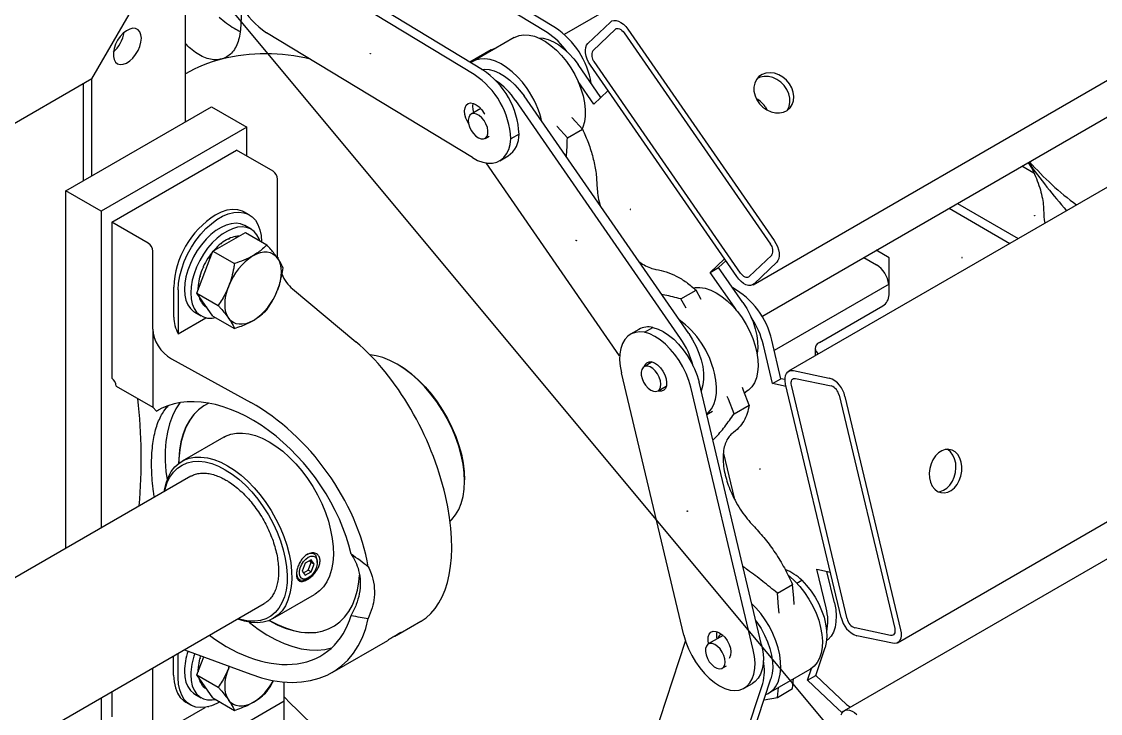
# Model space of a CAD drawing. Header units: millimetres. Extents: x 0 to 11880, y 0 to 8400.
# Drawn here: x 5998.7 to 6365.5, y 1139.2 to 1374.4 of the extents above; entities that cross this region are included whole.
import ezdxf

# ---------------------------------------------------------------- set-up
doc = ezdxf.new("R2010")
doc.units = ezdxf.units.MM
doc.header["$LTSCALE"] = 20
doc.layers.add('ANNOTAZIONI', color=7, linetype='Continuous')
doc.styles.get("Standard").update_dxf_attribs({"font": 'arial.ttf'})
doc.dimstyles.new('SLDDIMSTYLE2', dxfattribs={"dimtxt": 0.18, "dimasz": 66.04, "dimexe": 0, "dimexo": 0.0625, "dimgap": 0, "dimtad": 0, "dimtih": 1, "dimtoh": 1, "dimdec": 0, "dimrnd": 1e-09, "dimzin": 0, "dimdsep": 46, "dimtxsty": 'Standard', "dimsah": 1, "dimcen": 0.09, "dimadec": 0, "dimazin": 0, "dimtfac": 66.04, "dimtdec": 0, "dimtofl": 0, "dimtmove": 0, "dimatfit": 3, "dimfxl": 1, "dimfrac": 2, "dimtolj": 1, "dimtzin": 0, "dimarcsym": 0})

msp = doc.modelspace()

# ---------------------------------------------------------------- linework, layer by layer
at = {"color": 7, "linetype": 'Continuous', "lineweight": 25}
for p, q in [((6247.39, 1284.92), (6516.09, 1440.04)), ((6275.05, 1423.04), (6183.18, 1370.01)), ((6022.61, 1354.9), (6054.43, 1410.02)), ((6054.43, 1340.28), (6054.43, 1410.02)), ((6528.18, 1410.62), (6259.48, 1255.5)), ((6152.6, 1356.33), (6082.63, 1398.8)), ((6155.43, 1357.96), (6085.45, 1400.43)), ((6073.52, 1378.16), (6073.23, 1373.73)), ((6177.35, 1370.62), (6167.1, 1376.84)), ((6180.18, 1372.25), (6169.93, 1378.47)), ((6191.23, 1366.88), (6198.87, 1374.22)), ((6151.96, 1328.13), (6081.99, 1370.6)), ((6166.2, 1368.94), (6152.06, 1360.77)), ((6192.93, 1364.43), (6200.57, 1371.77)), ((6203.53, 1370.55), (6253.31, 1298.69)), ((6204.81, 1371.77), (6254.58, 1299.91)), ((6158.32, 1364.75), (6151.11, 1360.59)), ((6155.06, 1362.61), (6160.22, 1365.59)), ((6158.33, 1364.73), (6160.22, 1365.59)), ((6155.06, 1362.61), (6151.04, 1360.53)), ((6195.65, 1348.55), (6187.9, 1359.74)), ((6241.85, 1287.67), (6192.08, 1359.53)), ((6243.12, 1288.89), (6193.35, 1360.75)), ((6022.61, 1354.9), (5292.17, 933.23)), ((6022.61, 1321.91), (6022.61, 1354.9)), ((6193.27, 1346.27), (6187.92, 1353.99)), ((6019.67, 1353.2), (6019.67, 1320.21)), ((6198.07, 1350.88), (6193.27, 1346.27)), ((6152.14, 1345.66), (6152.26, 1346.57)), ((6222.68, 1266.66), (6166.69, 1347.49)), ((6225.5, 1268.29), (6169.52, 1349.12)), ((6250.4, 1274.15), (6376.79, 1347.11)), ((6013.77, 1316.81), (6063.27, 1345.39)), ((6063.27, 1345.39), (6075.29, 1338.45)), ((6154.86, 1344.78), (6151.55, 1342.87)), ((6154.76, 1344.73), (6154.8, 1344.85)), ((6251.48, 1345.52), (6252.18, 1344.3)), ((6075.29, 1338.45), (6025.79, 1309.87)), ((6075.29, 1328.65), (6075.29, 1338.45)), ((6156.3, 1334.65), (6157.72, 1335.46)), ((6167.83, 1336.14), (6165, 1334.51)), ((6184.26, 1334.8), (6189.42, 1337.78)), ((6029.33, 1306.2), (6071.76, 1330.69)), ((6084.2, 1323.5), (6071.76, 1330.69)), ((6161.29, 1327.04), (6164.12, 1328.68)), ((6202.03, 1260.73), (6156.61, 1326.31)), ((6342.89, 1322.81), (6338.79, 1325.18)), ((6085.76, 1294.32), (6085.76, 1320.81)), ((6013.77, 1195.28), (6013.77, 1316.81)), ((6025.79, 1309.87), (6013.77, 1316.81)), ((6296.53, 1163.2), (6565.23, 1318.32)), ((6025.79, 1309.87), (6025.79, 1202.22)), ((6076.1, 1308.66), (6074.54, 1309.55)), ((6314.04, 1310.89), (6334.73, 1298.94)), ((6316.87, 1312.52), (6337.56, 1300.58)), ((6029.33, 1306.2), (6029.33, 1253.12)), ((6041.77, 1299.01), (6029.33, 1306.2)), ((6063.77, 1296.28), (6074.79, 1302.64)), ((6076.72, 1303.77), (6074.6, 1305)), ((6074.79, 1302.64), (6082.07, 1298.44)), ((6066.65, 1298.83), (6066.51, 1298.91)), ((6066.8, 1298.94), (6066.66, 1299.02)), ((6066.66, 1299.02), (6066.75, 1298.9)), ((6069.14, 1300.41), (6069, 1300.49)), ((6069.29, 1300.48), (6069.15, 1300.56)), ((6069.15, 1300.56), (6069.19, 1300.43)), ((6071.58, 1301.2), (6071.44, 1301.28)), ((6071.72, 1301.23), (6071.58, 1301.31)), ((6071.58, 1301.31), (6071.58, 1301.2)), ((6080.24, 1299.5), (6080.24, 1299.5)), ((6043.33, 1269.82), (6043.33, 1296.32)), ((6058.26, 1282.07), (6063.77, 1296.28)), ((6063.77, 1296.28), (6071.05, 1292.08)), ((6064.28, 1296.58), (6064.14, 1296.66)), ((6064.42, 1296.73), (6064.28, 1296.81)), ((6064.28, 1296.81), (6064.42, 1296.73)), ((6077.33, 1294.72), (6077.49, 1294.81)), ((6253.73, 1295.01), (6246.09, 1287.67)), ((6547.1, 1295.2), (6278.4, 1140.08)), ((6293.65, 1294.09), (6289.29, 1296.6)), ((6062.19, 1293.81), (6062.05, 1293.89)), ((6062.23, 1293.87), (6062.05, 1293.89)), ((6062.3, 1293.99), (6062.16, 1294.07)), ((6085.64, 1294.08), (6085.72, 1293.97)), ((6232.86, 1289.1), (6237.66, 1293.72)), ((6235.69, 1290.74), (6238.11, 1293.06)), ((6255.43, 1292.56), (6247.79, 1285.22)), ((6285.04, 1294.15), (6289.33, 1291.67)), ((6293.65, 1281.43), (6293.65, 1294.09)), ((6059.43, 1287.69), (6059.23, 1287.58)), ((6059.37, 1287.49), (6059.23, 1287.58)), ((6059.43, 1287.69), (6059.29, 1287.77)), ((6060.57, 1290.85), (6060.37, 1290.79)), ((6060.51, 1290.71), (6060.37, 1290.79)), ((6060.6, 1290.9), (6060.46, 1290.99)), ((6232.86, 1289.1), (6235.69, 1290.74)), ((6241.06, 1277.26), (6232.86, 1289.1)), ((6243.89, 1278.9), (6235.69, 1290.74)), ((6050.4, 1284.07), (6050.4, 1273.91)), ((6058.84, 1284.57), (6058.71, 1284.46)), ((6058.85, 1284.38), (6058.71, 1284.46)), ((6058.86, 1284.56), (6058.72, 1284.64)), ((6069.11, 1284.38), (6069.19, 1284.58)), ((6293.65, 1285.09), (6254.59, 1262.54)), ((6051.96, 1283.17), (6051.96, 1268.25)), ((6058.26, 1282.07), (6065.54, 1277.87)), ((6063.77, 1274.23), (6058.26, 1282.07)), ((6085.72, 1283.1), (6085.64, 1282.9)), ((6090.8, 1283.51), (6112.37, 1265.49)), ((6222.88, 1280.1), (6228.04, 1283.08)), ((6229.78, 1279.89), (6228.04, 1283.08)), ((6059.67, 1279.4), (6059.53, 1279.48)), ((6059.63, 1279.42), (6059.59, 1279.36)), ((6059.73, 1279.27), (6059.59, 1279.36)), ((6060.99, 1277.71), (6060.84, 1277.79)), ((6060.95, 1277.73), (6060.94, 1277.72)), ((6061.08, 1277.63), (6060.94, 1277.72)), ((6061.47, 1277.36), (6061.64, 1277.26)), ((6224.61, 1276.91), (6222.88, 1280.1)), ((6241.86, 1276.06), (6241.06, 1277.26)), ((6269.96, 1265.3), (6291.52, 1277.75)), ((6051.96, 1268.25), (6061.37, 1273.69)), ((6057.6, 1275.55), (6059.72, 1274.33)), ((6063.77, 1274.23), (6071.05, 1270.03)), ((6069.19, 1273.4), (6069.11, 1273.51)), ((6043.33, 1269.82), (6043.33, 1243.24)), ((6077.49, 1272.76), (6077.33, 1272.67)), ((6208.57, 1269.69), (6205.74, 1268.06)), ((6210.53, 1268.77), (6213.36, 1270.41)), ((6256.88, 1252.93), (6253.76, 1266.01)), ((6254.05, 1251.3), (6250.94, 1264.38)), ((6268.49, 1263.26), (6268.49, 1260.7)), ((6049.64, 1259.75), (6076.61, 1244.85)), ((6213.13, 1258.64), (6210.33, 1257.02)), ((6126.7, 1257.73), (6126.35, 1257.94)), ((6223.9, 1165.72), (6202.61, 1255)), ((6261.19, 1255.72), (6273.31, 1253.19)), ((6250.3, 1162.43), (6229.02, 1251.72)), ((6254.05, 1251.3), (6256.88, 1252.93)), ((6258.63, 1250.34), (6254.05, 1251.3)), ((6258.24, 1252.65), (6256.88, 1252.93)), ((6277.36, 1171.77), (6258.44, 1251.15)), ((6261.83, 1253.01), (6273.96, 1250.48)), ((6030.89, 1250.43), (6043.33, 1243.24)), ((6215.08, 1248.79), (6217.88, 1250.41)), ((6247.47, 1160.8), (6226.19, 1250.08)), ((6244.48, 1248.16), (6244.98, 1248.44)), ((6279.38, 1171.35), (6260.46, 1250.73)), ((6276.62, 1247.35), (6295.55, 1167.98)), ((6240.93, 1241.01), (6246.09, 1243.99)), ((6278.64, 1246.93), (6297.57, 1167.55)), ((6044.53, 1241.89), (6043.33, 1243.24)), ((6044.53, 1241.89), (6045.36, 1242.38)), ((6231.63, 1240.74), (6233.61, 1241.88)), ((6067.41, 1233.06), (6053.27, 1224.89)), ((6237.31, 1227.55), (6240.95, 1212.29)), ((6056.22, 1219.78), (5385.5, 832.59)), ((6149.33, 1218.13), (6149.33, 1218.54)), ((6095.13, 1190.2), (6094.11, 1187.56)), ((6097.17, 1191.37), (6095.13, 1190.2)), ((6096.13, 1187.89), (6097.15, 1190.52)), ((6097.15, 1190.52), (6096.73, 1191.12)), ((6098.19, 1189.92), (6097.15, 1190.52)), ((6098.19, 1189.92), (6097.17, 1191.37)), ((6097.17, 1187.29), (6098.19, 1189.92)), ((6099.21, 1190.51), (6099.21, 1191.06)), ((6094.11, 1187.56), (6095.13, 1186.11)), ((6094.53, 1186.97), (6096.13, 1187.89)), ((6095.13, 1186.11), (6097.17, 1187.29)), ((6095.67, 1184.94), (6096.15, 1185.21)), ((6097.17, 1187.29), (6096.13, 1187.89)), ((6269.11, 1188.16), (6273.68, 1187.2)), ((6272.23, 1175.08), (6269.11, 1188.16)), ((6275.05, 1176.71), (6272.49, 1187.45)), ((6255.68, 1180.05), (6260.84, 1183.03)), ((6262.24, 1183.47), (6263.95, 1184.46)), ((6084.16, 1171.37), (6098.31, 1179.53)), ((5402.57, 784.71), (6081.21, 1176.48)), ((6127.39, 1166.42), (6134.49, 1170.52)), ((6294.17, 1165.69), (6282.05, 1168.22)), ((6104.29, 1153.08), (6123.2, 1164)), ((6125.26, 1165.25), (6125.62, 1165.44)), ((6206.32, 1108.47), (6224.47, 1163.67)), ((6237.18, 1165.65), (6232.18, 1162.76)), ((6294.82, 1162.99), (6282.69, 1165.52)), ((6051.96, 1151.22), (6051.96, 1159.59)), ((6054.06, 1160.81), (6076.61, 1152.45)), ((6268.75, 1152.06), (6271.87, 1161.54)), ((6050.4, 1152.12), (6050.4, 1158.69)), ((6058.26, 1152.24), (6060.64, 1158.37)), ((6059.43, 1157.86), (6059.23, 1157.75)), ((6059.37, 1157.66), (6059.23, 1157.75)), ((6059.43, 1157.86), (6059.29, 1157.94)), ((6043.33, 1131.7), (6043.33, 1154.61)), ((6058.26, 1152.24), (6065.54, 1148.04)), ((6063.77, 1144.4), (6058.26, 1152.24)), ((6058.84, 1154.74), (6058.71, 1154.63)), ((6058.85, 1154.55), (6058.71, 1154.63)), ((6058.86, 1154.73), (6058.72, 1154.81)), ((6069.11, 1154.55), (6069.19, 1154.75)), ((6069.31, 1155.15), (6069.19, 1154.75)), ((6069.19, 1154.75), (6069.34, 1155.14)), ((6236.93, 1154.53), (6238.34, 1155.35)), ((6252.68, 1146.02), (6266.83, 1154.18)), ((6265.93, 1150.43), (6267.25, 1154.45)), ((6265.93, 1150.43), (6268.75, 1152.06)), ((6279.19, 1142.19), (6268.75, 1152.06)), ((6059.67, 1149.57), (6059.53, 1149.65)), ((6059.63, 1149.59), (6059.59, 1149.53)), ((6059.73, 1149.44), (6059.59, 1149.53)), ((6088.02, 1143.3), (6088.02, 1149.81)), ((6229.37, 1084.58), (6250.66, 1149.29)), ((6232.2, 1086.22), (6253.49, 1150.93)), ((6244.35, 1147.74), (6247.18, 1149.37)), ((6260.84, 1147.59), (6261.18, 1150.92)), ((6276.37, 1140.56), (6265.93, 1150.43)), ((6025.79, 1144.49), (6025.79, 1130.23)), ((6029.33, 1146.53), (6029.33, 1137.99)), ((6057.6, 1145.72), (6059.72, 1144.5)), ((6060.99, 1147.88), (6060.84, 1147.96)), ((6060.95, 1147.9), (6060.94, 1147.89)), ((6061.08, 1147.8), (6060.94, 1147.89)), ((6061.47, 1147.53), (6061.64, 1147.43)), ((6251.14, 1143.79), (6255.68, 1144.61)), ((6255.68, 1144.61), (6256.02, 1147.94)), ((6255.68, 1144.61), (6260.84, 1147.59)), ((6042.87, 1130.7), (6061.11, 1141.22)), ((6088.02, 1143.3), (6052.66, 1122.89)), ((6054.54, 1142.96), (6056.1, 1142.06)), ((6062.2, 1141.25), (6062.2, 1141.43)), ((6063.77, 1144.4), (6071.05, 1140.2)), ((6069.19, 1143.57), (6069.11, 1143.68)), ((6077.49, 1142.93), (6077.33, 1142.84)), ((6088.02, 1131.05), (6088.02, 1143.3))]:
    msp.add_line(p, q, dxfattribs=at)
at = {"color": 7, "linetype": 'Continuous', "lineweight": 25, "flags": 128}
for points in [[(6039.41, 1368.68), (6039.28, 1369.88), (6038.9, 1370.86), (6038.29, 1371.58), (6037.48, 1371.99), (6036.52, 1372.08), (6035.46, 1371.83), (6034.36, 1371.27), (6033.26, 1370.41), (6032.25, 1369.32), (6031.36, 1368.04), (6030.65, 1366.65), (6030.15, 1365.22), (6029.89, 1363.83), (6029.89, 1362.55), (6030.15, 1361.45), (6030.65, 1360.59), (6031.36, 1360.02), (6032.25, 1359.77), (6033.26, 1359.85), (6034.36, 1360.26), (6035.46, 1360.97), (6036.52, 1361.95), (6037.48, 1363.15), (6038.29, 1364.49), (6038.9, 1365.91), (6039.28, 1367.33), (6039.41, 1368.68)], [(6198.87, 1374.22), (6199.43, 1374.61), (6200.1, 1374.79), (6200.85, 1374.76), (6201.66, 1374.52), (6202.49, 1374.08), (6203.32, 1373.46), (6204.1, 1372.68), (6204.81, 1371.77)], [(6200.57, 1371.77), (6200.85, 1371.97), (6201.18, 1372.06), (6201.56, 1372.04), (6201.96, 1371.92), (6202.38, 1371.7), (6202.79, 1371.39), (6203.18, 1371), (6203.53, 1370.55)], [(6166.2, 1368.94), (6166.46, 1369.08), (6167.91, 1369.63), (6169.51, 1369.87), (6171.23, 1369.78), (6173.04, 1369.36), (6174.91, 1368.63), (6176.8, 1367.59), (6178.68, 1366.27), (6180.51, 1364.69), (6182.27, 1362.87), (6183.92, 1360.85), (6185.43, 1358.67), (6186.77, 1356.36), (6187.93, 1353.97), (6188.88, 1351.54), (6189.6, 1349.1), (6190.08, 1346.72), (6190.32, 1344.42), (6190.3, 1342.24), (6190.04, 1340.24), (6189.52, 1338.44), (6189.31, 1337.91)], [(6174.47, 1368.82), (6176.04, 1368.7), (6177.76, 1368.25), (6179.53, 1367.49), (6181.31, 1366.43), (6183.07, 1365.1), (6184.78, 1363.52), (6186.4, 1361.72), (6187.9, 1359.74)], [(6192.08, 1359.53), (6191.46, 1360.53), (6190.97, 1361.59), (6190.62, 1362.66), (6190.42, 1363.71), (6190.39, 1364.69), (6190.51, 1365.57), (6190.8, 1366.31), (6191.23, 1366.88)], [(6117.29, 1363.38), (6117.26, 1363.41), (6117.24, 1363.44), (6117.23, 1363.47), (6117.22, 1363.51), (6117.23, 1363.54), (6117.24, 1363.55), (6117.27, 1363.56), (6117.3, 1363.55), (6117.32, 1363.52), (6117.34, 1363.49), (6117.36, 1363.46), (6117.36, 1363.42), (6117.36, 1363.39), (6117.34, 1363.38), (6117.32, 1363.37), (6117.29, 1363.38)], [(6170.55, 1351.62), (6168.96, 1353.72), (6167.26, 1355.64), (6165.46, 1357.34), (6163.6, 1358.8), (6161.71, 1359.98), (6159.83, 1360.87), (6157.99, 1361.44), (6156.22, 1361.7), (6154.55, 1361.63), (6153.02, 1361.23), (6151.65, 1360.52), (6151.45, 1360.38)], [(6155.15, 1358.13), (6156.02, 1358.2), (6157.66, 1358.08), (6159.38, 1357.63), (6161.15, 1356.87), (6162.93, 1355.81), (6164.69, 1354.48), (6166.4, 1352.9), (6168.02, 1351.1), (6169.52, 1349.12)], [(6259.75, 1353.19), (6258.71, 1354.44), (6257.47, 1355.48), (6256.1, 1356.27), (6254.64, 1356.78), (6253.18, 1356.98), (6251.77, 1356.85), (6250.49, 1356.41), (6249.4, 1355.68), (6248.54, 1354.69), (6247.96, 1353.48), (6247.68, 1352.12), (6247.71, 1350.66), (6248.06, 1349.18), (6248.71, 1347.75), (6249.63, 1346.42), (6250.77, 1345.27), (6252.09, 1344.35), (6253.51, 1343.7), (6254.98, 1343.34), (6256.42, 1343.31), (6257.77, 1343.59), (6258.97, 1344.18), (6259.95, 1345.05), (6260.67, 1346.15), (6261.11, 1347.44), (6261.23, 1348.86), (6261.04, 1350.34), (6260.53, 1351.8), (6259.75, 1353.19)], [(6258.95, 1344.17), (6259.07, 1344.35), (6259.66, 1345.55), (6259.94, 1346.92), (6259.9, 1348.37), (6259.55, 1349.85), (6258.9, 1351.29), (6257.98, 1352.61), (6256.84, 1353.76), (6255.53, 1354.69), (6254.1, 1355.34), (6252.63, 1355.69), (6251.19, 1355.73), (6249.84, 1355.44), (6248.66, 1354.87)], [(6150.66, 1339.74), (6150.38, 1340.2), (6149.79, 1341.5), (6149.42, 1342.8), (6149.31, 1344.03), (6149.47, 1345.1), (6149.89, 1345.93), (6150.52, 1346.47), (6151.35, 1346.69), (6152.29, 1346.56), (6153.3, 1346.1), (6154.31, 1345.34), (6155.23, 1344.33), (6156.02, 1343.13), (6156.17, 1342.85)], [(6155.94, 1340.7), (6155.14, 1341.67), (6154.25, 1342.43), (6153.34, 1342.92), (6152.47, 1343.09), (6151.71, 1342.95), (6151.11, 1342.5), (6150.72, 1341.76), (6150.57, 1340.81), (6150.67, 1339.7), (6151.01, 1338.53), (6151.57, 1337.37), (6152.3, 1336.31), (6153.15, 1335.44), (6154.06, 1334.81), (6154.96, 1334.47), (6155.78, 1334.45), (6156.47, 1334.76), (6156.97, 1335.36), (6157.24, 1336.21), (6157.27, 1337.25), (6157.05, 1338.4), (6156.59, 1339.58), (6155.94, 1340.7)], [(6152.51, 1343.43), (6152.25, 1344.43), (6152.14, 1345.66)], [(6189.42, 1337.78), (6185.91, 1341.63), (6185.84, 1341.71)], [(6184.26, 1334.8), (6180.75, 1338.65), (6180.67, 1338.73)], [(6151.96, 1328.13), (6153.74, 1327.19), (6155.5, 1326.56), (6157.19, 1326.24), (6158.78, 1326.24), (6160.25, 1326.57), (6161.56, 1327.21), (6162.69, 1328.16), (6163.61, 1329.38), (6164.31, 1330.87), (6164.78, 1332.59), (6165, 1334.51)], [(6051.96, 1283.17), (6052.09, 1285.47), (6052.48, 1287.88), (6053.13, 1290.35), (6054.02, 1292.85), (6055.13, 1295.31), (6056.45, 1297.7), (6057.94, 1299.97), (6059.59, 1302.08), (6061.36, 1303.99), (6063.22, 1305.66), (6065.13, 1307.07), (6067.06, 1308.19), (6068.98, 1308.99), (6070.84, 1309.46), (6072.61, 1309.59), (6074.25, 1309.39), (6075.75, 1308.84), (6077.07, 1307.97), (6078.18, 1306.8), (6079.07, 1305.33), (6079.72, 1303.6), (6080.11, 1301.65), (6080.24, 1299.5)], [(6074.54, 1309.55), (6073.8, 1309.92), (6072.19, 1310.39), (6070.42, 1310.48), (6068.53, 1310.2), (6066.56, 1309.56), (6064.54, 1308.56)], [(6205.7, 1310.46), (6205.71, 1310.48), (6205.71, 1310.51), (6205.7, 1310.55), (6205.68, 1310.58), (6205.66, 1310.61), (6205.63, 1310.63), (6205.6, 1310.63), (6205.58, 1310.62), (6205.57, 1310.6), (6205.57, 1310.57), (6205.58, 1310.54), (6205.6, 1310.5), (6205.62, 1310.47), (6205.65, 1310.46), (6205.68, 1310.45), (6205.7, 1310.46)], [(6343.14, 1308.29), (6343.12, 1308.31), (6343.09, 1308.35), (6343.08, 1308.38), (6343.07, 1308.42), (6343.08, 1308.44), (6343.09, 1308.46), (6343.12, 1308.47), (6343.14, 1308.46), (6343.17, 1308.43), (6343.19, 1308.4), (6343.21, 1308.37), (6343.21, 1308.33), (6343.21, 1308.31), (6343.19, 1308.29), (6343.17, 1308.28), (6343.14, 1308.29)], [(6074.6, 1305), (6074.44, 1305.08), (6073.09, 1305.6), (6071.6, 1305.79), (6069.98, 1305.65), (6068.28, 1305.18), (6066.54, 1304.4), (6064.78, 1303.31), (6063.06, 1301.95), (6061.4, 1300.34), (6059.84, 1298.51), (6058.41, 1296.5), (6057.15, 1294.37), (6056.07, 1292.15), (6055.22, 1289.88), (6054.59, 1287.63), (6054.21, 1285.43), (6054.08, 1283.33)], [(6079.69, 1299.81), (6079.45, 1300.49), (6078.7, 1301.89), (6077.74, 1303.03), (6076.56, 1303.86), (6075.22, 1304.38), (6073.72, 1304.57), (6072.1, 1304.43), (6070.4, 1303.96), (6068.66, 1303.17), (6066.91, 1302.09), (6065.18, 1300.72), (6063.52, 1299.11), (6061.96, 1297.28), (6060.53, 1295.28), (6059.27, 1293.14), (6058.2, 1290.92), (6057.34, 1288.66), (6056.71, 1286.4), (6056.33, 1284.2), (6056.2, 1282.11)], [(6187.21, 1299.89), (6187.2, 1299.92), (6187.19, 1299.96), (6187.19, 1299.99), (6187.2, 1300.01), (6187.22, 1300.02), (6187.25, 1300.02), (6187.27, 1300), (6187.3, 1299.97), (6187.32, 1299.94), (6187.33, 1299.9), (6187.32, 1299.87), (6187.31, 1299.85), (6187.29, 1299.84), (6187.27, 1299.84), (6187.24, 1299.86), (6187.21, 1299.89)], [(6254.58, 1299.91), (6255.19, 1298.91), (6255.68, 1297.85), (6256.04, 1296.78), (6256.23, 1295.73), (6256.27, 1294.75), (6256.14, 1293.87), (6255.86, 1293.14), (6255.43, 1292.56)], [(6063.85, 1296.32), (6063.88, 1296.36), (6064.14, 1296.66)], [(6077.49, 1294.81), (6078.72, 1295.42), (6079.92, 1295.83), (6081.08, 1296.04), (6082.19, 1296.04), (6083.21, 1295.85), (6084.14, 1295.45), (6084.95, 1294.86), (6085.64, 1294.08)], [(6085.72, 1293.97), (6086.26, 1293), (6086.64, 1291.88), (6086.88, 1290.62), (6086.96, 1289.25), (6086.88, 1287.79), (6086.64, 1286.26), (6086.26, 1284.69), (6085.72, 1283.1)], [(6318.32, 1294.13), (6318.33, 1294.09), (6318.34, 1294.06), (6318.37, 1294.03), (6318.39, 1294.01), (6318.42, 1294), (6318.44, 1294), (6318.46, 1294.02), (6318.46, 1294.05), (6318.46, 1294.08), (6318.44, 1294.12), (6318.42, 1294.15), (6318.39, 1294.17), (6318.37, 1294.18), (6318.34, 1294.17), (6318.33, 1294.16), (6318.32, 1294.13)], [(6247.79, 1285.22), (6247.23, 1284.84), (6246.55, 1284.65), (6245.8, 1284.68), (6244.99, 1284.92), (6244.16, 1285.36), (6243.34, 1285.98), (6242.56, 1286.76), (6241.85, 1287.67)], [(6246.09, 1287.67), (6245.81, 1287.48), (6245.47, 1287.39), (6245.1, 1287.4), (6244.69, 1287.52), (6244.28, 1287.74), (6243.87, 1288.05), (6243.48, 1288.44), (6243.12, 1288.89)], [(6069.11, 1273.51), (6068.57, 1274.48), (6068.18, 1275.6), (6067.95, 1276.86), (6067.87, 1278.23), (6067.95, 1279.69), (6068.18, 1281.22), (6068.57, 1282.79), (6069.11, 1284.38)], [(6227.1, 1283.87), (6227.67, 1283.96), (6229.35, 1283.99), (6231.13, 1283.7), (6232.98, 1283.08), (6234.86, 1282.16), (6236.75, 1280.94), (6238.6, 1279.46), (6240.39, 1277.72), (6242.08, 1275.78), (6243.65, 1273.66), (6245.06, 1271.39), (6246.29, 1269.03), (6247.32, 1266.6), (6248.13, 1264.16), (6248.71, 1261.75), (6249.04, 1259.42), (6249.12, 1257.19), (6248.94, 1255.12), (6248.52, 1253.24), (6247.85, 1251.58), (6246.96, 1250.17), (6245.85, 1249.04), (6244.98, 1248.44)], [(6054.08, 1283.33), (6054.21, 1281.39), (6054.59, 1279.63), (6055.22, 1278.1), (6056.07, 1276.83), (6057.15, 1275.84), (6057.6, 1275.55)], [(6056.2, 1282.11), (6056.33, 1280.16), (6056.71, 1278.4), (6057.34, 1276.87), (6058.2, 1275.6), (6059.27, 1274.62), (6060.53, 1273.94), (6061.96, 1273.59), (6063.52, 1273.56), (6064.64, 1273.73)], [(6243.89, 1278.9), (6245.24, 1276.77), (6246.41, 1274.54), (6247.39, 1272.25), (6248.14, 1269.95), (6248.66, 1267.68), (6248.94, 1265.48), (6248.96, 1263.41), (6248.75, 1261.54)], [(6077.33, 1272.67), (6076.11, 1272.07), (6074.9, 1271.66), (6073.74, 1271.45), (6072.64, 1271.44), (6071.62, 1271.64), (6070.69, 1272.03), (6069.88, 1272.63), (6069.19, 1273.4)], [(6213.36, 1270.41), (6215.1, 1269.83), (6216.88, 1268.95), (6218.66, 1267.78), (6220.41, 1266.34), (6222.08, 1264.67), (6223.66, 1262.79), (6225.1, 1260.74), (6226.38, 1258.57), (6227.47, 1256.31), (6228.36, 1254.01), (6229.02, 1251.72)], [(6210.53, 1268.77), (6208.89, 1268.9), (6207.37, 1268.71), (6205.99, 1268.2), (6204.78, 1267.38), (6203.77, 1266.27), (6202.98, 1264.88), (6202.41, 1263.25), (6202.09, 1261.41), (6202.01, 1259.4), (6202.19, 1257.25), (6202.61, 1255)], [(6226.19, 1250.08), (6225.53, 1252.38), (6224.64, 1254.68), (6223.55, 1256.94), (6222.27, 1259.11), (6220.83, 1261.16), (6219.25, 1263.04), (6217.58, 1264.71), (6215.83, 1266.15), (6214.05, 1267.32), (6212.27, 1268.2), (6210.53, 1268.77)], [(6225.5, 1268.29), (6226.85, 1266.16), (6228.02, 1263.93), (6229, 1261.64), (6229.75, 1259.34), (6230.27, 1257.07), (6230.55, 1254.88), (6230.57, 1252.8), (6230.35, 1250.89), (6229.88, 1249.17), (6229.72, 1248.76)], [(6269.96, 1265.3), (6269.34, 1264.87), (6268.87, 1264.37), (6268.59, 1263.83), (6268.49, 1263.26), (6268.59, 1262.7), (6268.87, 1262.16), (6269.34, 1261.66), (6269.68, 1261.39)], [(6144.36, 1204.52), (6144.94, 1205.07), (6146.25, 1206.64), (6147.34, 1208.49), (6148.2, 1210.58), (6148.82, 1212.91), (6149.2, 1215.43), (6149.33, 1218.13), (6149.2, 1220.98), (6148.82, 1223.94), (6148.2, 1226.98), (6147.34, 1230.07), (6146.25, 1233.18), (6144.94, 1236.27), (6143.42, 1239.3), (6141.72, 1242.24), (6139.85, 1245.07), (6137.84, 1247.75), (6135.69, 1250.25), (6133.45, 1252.54), (6131.12, 1254.6), (6128.75, 1256.41), (6126.34, 1257.94), (6123.94, 1259.18), (6121.57, 1260.12), (6119.24, 1260.74), (6117.19, 1261.03)], [(6210.36, 1257.03), (6210.66, 1257.78), (6211.24, 1258.4), (6212.02, 1258.71), (6212.94, 1258.68), (6213.93, 1258.31), (6214.95, 1257.63), (6215.9, 1256.68), (6216.74, 1255.53), (6217.39, 1254.26), (6217.82, 1252.95), (6218, 1251.69), (6217.92, 1250.57), (6217.57, 1249.67), (6217, 1249.04), (6216.22, 1248.73), (6215.3, 1248.76), (6215.11, 1248.81)], [(6126.7, 1257.73), (6129.06, 1256.23), (6131.4, 1254.45), (6133.69, 1252.42), (6135.9, 1250.16), (6138.01, 1247.7), (6140, 1245.07), (6141.84, 1242.28), (6143.51, 1239.38), (6145, 1236.4), (6146.29, 1233.36), (6147.37, 1230.3), (6148.22, 1227.26), (6148.83, 1224.26), (6149.2, 1221.34), (6149.33, 1218.54)], [(6215.9, 1252.24), (6215.51, 1253.42), (6214.91, 1254.56), (6214.14, 1255.58), (6213.27, 1256.4), (6212.36, 1256.96), (6211.47, 1257.22), (6210.67, 1257.17), (6210.02, 1256.79), (6209.58, 1256.13), (6209.36, 1255.22), (6209.4, 1254.15), (6209.67, 1252.98), (6210.18, 1251.81), (6210.87, 1250.72), (6211.69, 1249.79), (6212.6, 1249.09), (6213.51, 1248.68), (6214.36, 1248.57), (6215.08, 1248.79), (6215.63, 1249.32), (6215.97, 1250.11), (6216.06, 1251.11), (6215.9, 1252.24)], [(6231.62, 1240.81), (6232.29, 1241.41), (6233.29, 1242.68), (6234.07, 1244.21), (6234.62, 1245.99), (6234.92, 1247.97), (6234.97, 1250.12), (6234.76, 1252.41), (6234.31, 1254.79)], [(6258.44, 1251.15), (6258.26, 1252.19), (6258.25, 1253.15), (6258.4, 1254.01), (6258.71, 1254.73), (6259.16, 1255.27), (6259.74, 1255.63), (6260.42, 1255.78), (6261.19, 1255.72)], [(6260.46, 1250.73), (6260.37, 1251.25), (6260.36, 1251.73), (6260.44, 1252.16), (6260.59, 1252.52), (6260.82, 1252.79), (6261.11, 1252.97), (6261.45, 1253.04), (6261.83, 1253.01)], [(6246.09, 1243.99), (6244.17, 1248.94), (6243.78, 1249.92)], [(6052.53, 1244.79), (6051.19, 1242.73), (6049.99, 1240.3), (6049.01, 1237.64), (6048.28, 1234.75), (6047.78, 1231.66), (6047.53, 1228.4), (6047.53, 1224.98), (6047.78, 1221.43), (6048.15, 1218.53)], [(6062.35, 1244.61), (6060.62, 1243.68), (6058.81, 1242.33), (6057.18, 1240.69), (6055.77, 1238.77), (6054.57, 1236.59), (6053.6, 1234.16), (6052.87, 1231.51), (6052.37, 1228.66), (6052.13, 1225.63), (6052.09, 1224.1)], [(6240.93, 1241.01), (6239.01, 1245.96), (6238.62, 1246.94)], [(6057.56, 1241.12), (6057.27, 1240.79), (6055.86, 1238.87), (6054.66, 1236.68), (6053.69, 1234.26), (6052.95, 1231.61), (6052.46, 1228.75), (6052.21, 1225.72), (6052.18, 1224.17)], [(6067.41, 1233.06), (6068.04, 1233.39), (6069.83, 1234.07), (6071.77, 1234.44), (6073.83, 1234.48), (6076, 1234.21), (6078.24, 1233.62), (6080.54, 1232.72), (6082.86, 1231.53)], [(6082.86, 1231.53), (6085.18, 1230.04), (6087.48, 1228.29), (6089.72, 1226.29), (6091.89, 1224.06), (6093.95, 1221.63), (6095.89, 1219.03), (6097.68, 1216.28), (6099.3, 1213.42), (6100.74, 1210.48), (6101.97, 1207.49), (6102.99, 1204.49), (6103.78, 1201.5), (6104.33, 1198.58), (6104.64, 1195.74), (6104.7, 1193.02), (6104.51, 1190.45), (6104.08, 1188.05), (6103.41, 1185.87), (6102.51, 1183.92), (6101.38, 1182.22), (6100.04, 1180.79), (6098.51, 1179.66), (6098.31, 1179.53)], [(6318.16, 1224.59), (6317.69, 1225.97), (6316.99, 1227.15), (6316.1, 1228.06), (6315.06, 1228.67), (6313.91, 1228.94), (6312.72, 1228.87), (6311.53, 1228.45), (6310.41, 1227.71), (6309.39, 1226.68), (6308.54, 1225.41), (6307.9, 1223.96), (6307.48, 1222.39), (6307.31, 1220.79), (6307.41, 1219.22), (6307.76, 1217.75), (6308.34, 1216.47), (6309.14, 1215.42), (6310.11, 1214.65), (6311.21, 1214.21), (6312.39, 1214.11), (6313.59, 1214.36), (6314.75, 1214.94), (6315.83, 1215.83), (6316.76, 1216.99), (6317.52, 1218.36), (6318.05, 1219.87), (6318.35, 1221.47), (6318.38, 1223.07), (6318.16, 1224.59)], [(6310.34, 1214.53), (6310.97, 1214.61), (6312.16, 1215.03), (6313.28, 1215.77), (6314.3, 1216.8), (6315.15, 1218.07), (6315.79, 1219.52), (6316.21, 1221.09), (6316.38, 1222.69), (6316.28, 1224.26), (6315.93, 1225.73), (6315.35, 1227.01), (6314.55, 1228.06), (6313.58, 1228.83), (6313.35, 1228.95)], [(6047.14, 1214.54), (6047.24, 1215.2), (6047.8, 1217.49), (6048.59, 1219.56), (6049.6, 1221.39), (6050.84, 1222.96), (6052.27, 1224.24), (6053.89, 1225.23), (6055.69, 1225.91), (6057.62, 1226.27), (6059.69, 1226.32), (6061.85, 1226.05), (6064.1, 1225.46), (6066.39, 1224.56), (6068.72, 1223.36)], [(6047.33, 1214.65), (6047.51, 1215.45), (6048.2, 1217.61), (6049.14, 1219.52), (6050.3, 1221.18), (6051.67, 1222.54), (6053.24, 1223.61), (6055, 1224.36), (6056.9, 1224.78), (6058.94, 1224.88), (6061.1, 1224.65), (6063.33, 1224.09), (6065.62, 1223.21), (6067.94, 1222.02)], [(6067.94, 1222.02), (6070.26, 1220.53), (6072.55, 1218.77), (6074.78, 1216.75), (6076.93, 1214.5), (6078.97, 1212.04), (6080.88, 1209.41), (6082.63, 1206.64), (6084.2, 1203.76), (6085.58, 1200.81), (6086.74, 1197.82), (6087.67, 1194.82), (6088.36, 1191.86), (6088.81, 1188.98), (6089, 1186.19), (6088.94, 1183.55), (6088.62, 1181.08), (6088.05, 1178.81), (6087.23, 1176.77), (6086.19, 1174.98), (6084.92, 1173.47), (6083.44, 1172.25), (6081.78, 1171.34), (6079.94, 1170.75), (6077.97, 1170.49), (6075.87, 1170.56), (6073.67, 1170.96), (6072.33, 1171.35)], [(6068.72, 1223.36), (6071.04, 1221.88), (6073.33, 1220.13), (6075.58, 1218.12), (6077.74, 1215.9), (6079.81, 1213.47), (6081.75, 1210.86), (6083.54, 1208.11), (6085.16, 1205.25), (6086.6, 1202.31), (6087.83, 1199.32), (6088.85, 1196.32), (6089.64, 1193.34), (6090.19, 1190.41), (6090.5, 1187.57), (6090.56, 1184.85), (6090.37, 1182.28), (6089.94, 1179.89), (6089.27, 1177.71), (6088.37, 1175.75), (6087.24, 1174.06), (6085.9, 1172.63), (6084.37, 1171.49), (6082.66, 1170.66), (6080.79, 1170.13), (6078.79, 1169.93), (6076.67, 1170.04), (6074.46, 1170.47), (6072.19, 1171.22), (6072.09, 1171.25)], [(6249.81, 1222.1), (6249.84, 1222.1), (6249.85, 1222.11), (6249.86, 1222.14), (6249.86, 1222.17), (6249.85, 1222.21), (6249.82, 1222.24), (6249.8, 1222.26), (6249.77, 1222.28), (6249.75, 1222.27), (6249.73, 1222.26), (6249.72, 1222.23), (6249.72, 1222.2), (6249.74, 1222.16), (6249.76, 1222.13), (6249.79, 1222.11), (6249.81, 1222.1)], [(6224.98, 1207.91), (6224.97, 1207.95), (6224.98, 1207.97), (6225, 1207.99), (6225.02, 1207.99), (6225.05, 1207.98), (6225.08, 1207.95), (6225.1, 1207.92), (6225.11, 1207.89), (6225.11, 1207.85), (6225.11, 1207.83), (6225.09, 1207.81), (6225.06, 1207.81), (6225.04, 1207.82), (6225.01, 1207.85), (6224.99, 1207.88), (6224.98, 1207.91)], [(6096.15, 1185.21), (6095.29, 1184.86), (6094.5, 1184.82), (6093.84, 1185.1), (6093.37, 1185.67), (6093.13, 1186.49), (6093.13, 1187.5), (6093.37, 1188.6), (6093.84, 1189.72), (6094.5, 1190.76), (6095.29, 1191.63), (6096.15, 1192.27), (6097.01, 1192.63), (6097.8, 1192.67), (6098.46, 1192.39), (6098.93, 1191.81), (6099.18, 1190.99), (6099.18, 1189.99), (6098.93, 1188.88), (6098.46, 1187.76), (6097.8, 1186.73), (6097.01, 1185.85), (6096.15, 1185.21)], [(6099.21, 1191.06), (6099.13, 1191.85), (6098.81, 1192.71), (6098.26, 1193.3), (6097.51, 1193.57), (6096.63, 1193.5), (6095.67, 1193.1)], [(6082.9, 1170.75), (6085.62, 1169.32), (6088.35, 1168.17), (6091.04, 1167.33), (6093.67, 1166.8), (6096.21, 1166.58), (6098.64, 1166.69), (6100.94, 1167.12), (6103.1, 1167.86), (6105.09, 1168.91), (6106.91, 1170.26), (6108.53, 1171.9), (6109.95, 1173.82), (6111.15, 1176), (6112.12, 1178.43), (6112.85, 1181.08), (6113.34, 1183.93), (6113.55, 1186.2)], [(6092.15, 1186.69), (6092.34, 1185.73), (6092.78, 1185), (6093.44, 1184.56), (6094.26, 1184.46), (6095.19, 1184.7), (6095.67, 1184.94)], [(6259.39, 1186.08), (6259.76, 1185.79), (6261.58, 1184.14), (6263.31, 1182.28), (6264.93, 1180.22), (6266.4, 1178), (6267.7, 1175.67), (6268.81, 1173.26), (6269.7, 1170.82), (6270.37, 1168.4), (6270.79, 1166.03), (6270.97, 1163.75), (6270.89, 1161.62), (6270.56, 1159.66), (6269.98, 1157.91), (6269.17, 1156.41), (6268.14, 1155.18), (6266.91, 1154.23), (6266.83, 1154.18)], [(6261.41, 1176.21), (6261.25, 1178.38), (6260.84, 1183.03)], [(6263.95, 1184.46), (6265.59, 1182.7), (6267.11, 1180.74), (6268.49, 1178.64), (6269.7, 1176.43), (6270.71, 1174.15), (6271.51, 1171.84), (6272.07, 1169.56), (6272.4, 1167.35), (6272.47, 1165.25), (6272.29, 1163.3), (6271.87, 1161.54)], [(6256.24, 1173.23), (6256.09, 1175.4), (6255.68, 1180.05)], [(6256.16, 1150.6), (6256.61, 1152.45), (6256.82, 1154.5), (6256.77, 1156.71), (6256.47, 1159.04), (6255.92, 1161.44), (6255.14, 1163.88), (6254.14, 1166.31), (6252.93, 1168.68), (6251.54, 1170.96), (6249.99, 1173.1), (6248.31, 1175.07), (6246.96, 1176.43)], [(6275.05, 1176.71), (6275.48, 1174.47), (6275.65, 1172.31), (6275.58, 1170.3), (6275.25, 1168.46), (6274.69, 1166.83), (6273.89, 1165.45), (6272.88, 1164.33), (6272.38, 1163.94)], [(6076.1, 1170.12), (6076.23, 1170.02), (6079.16, 1167.83), (6082.12, 1165.91), (6085.08, 1164.27), (6088.02, 1162.93), (6090.93, 1161.89), (6093.78, 1161.16), (6096.56, 1160.75), (6099.24, 1160.66), (6101.8, 1160.89), (6104.12, 1161.4)], [(6082.97, 1170.8), (6085.73, 1169.35), (6088.47, 1168.2), (6091.16, 1167.36), (6093.79, 1166.82), (6096.33, 1166.61), (6098.77, 1166.72), (6100.36, 1166.98)], [(6248.34, 1170.65), (6248.73, 1170.13), (6250.11, 1168.02), (6251.31, 1165.81), (6252.33, 1163.53), (6253.12, 1161.23), (6253.69, 1158.95), (6254.01, 1156.73), (6254.08, 1154.63), (6253.91, 1152.68), (6253.49, 1150.93)], [(6125.62, 1165.44), (6126.13, 1165.74), (6126.6, 1166.01), (6127.02, 1166.25), (6127.37, 1166.45), (6127.62, 1166.6), (6127.78, 1166.69), (6127.83, 1166.72)], [(6232.26, 1162.85), (6232.08, 1164.11), (6232.17, 1165.23), (6232.51, 1166.13), (6233.09, 1166.76), (6233.87, 1167.07), (6234.79, 1167.04), (6235.78, 1166.67), (6236.8, 1165.99), (6237.75, 1165.04), (6238.58, 1163.89), (6239.24, 1162.61), (6239.67, 1161.3), (6239.85, 1160.05), (6239.77, 1158.93), (6239.42, 1158.02), (6239.31, 1157.86)], [(6295.55, 1167.98), (6295.63, 1167.46), (6295.64, 1166.97), (6295.57, 1166.54), (6295.41, 1166.19), (6295.19, 1165.91), (6294.9, 1165.74), (6294.55, 1165.66), (6294.17, 1165.69)], [(6297.57, 1167.55), (6297.74, 1166.51), (6297.75, 1165.55), (6297.6, 1164.69), (6297.3, 1163.97), (6296.85, 1163.43), (6296.27, 1163.08), (6295.58, 1162.93), (6294.82, 1162.99)], [(6223.9, 1165.72), (6224.56, 1163.42), (6225.44, 1161.12), (6226.54, 1158.86), (6227.82, 1156.69), (6229.26, 1154.64), (6230.83, 1152.76), (6232.51, 1151.09), (6234.25, 1149.65), (6236.03, 1148.48), (6237.81, 1147.6), (6239.56, 1147.03)], [(6237.75, 1155.62), (6237.91, 1156.57), (6237.82, 1157.67), (6237.48, 1158.85), (6236.93, 1160.01), (6236.2, 1161.07), (6235.35, 1161.95), (6234.44, 1162.58), (6233.54, 1162.93), (6232.72, 1162.95), (6232.03, 1162.66), (6231.52, 1162.07), (6231.24, 1161.22), (6231.21, 1160.18), (6231.43, 1159.03), (6231.87, 1157.85), (6232.52, 1156.73), (6233.32, 1155.75), (6234.2, 1154.99), (6235.12, 1154.5), (6235.99, 1154.31), (6236.76, 1154.45), (6237.36, 1154.89), (6237.75, 1155.62)], [(6239.56, 1147.03), (6241.19, 1146.9), (6242.72, 1147.09), (6244.1, 1147.6), (6245.3, 1148.42), (6246.31, 1149.53), (6247.11, 1150.92), (6247.68, 1152.54), (6248, 1154.38), (6248.07, 1156.4), (6247.9, 1158.55), (6247.47, 1160.8)], [(6250.3, 1162.43), (6250.73, 1160.18), (6250.9, 1158.03), (6250.83, 1156.02), (6250.5, 1154.18), (6249.94, 1152.55), (6249.14, 1151.17), (6248.13, 1150.05), (6247.18, 1149.37)], [(6050.4, 1152.12), (6050.55, 1149.88), (6050.97, 1147.85), (6051.68, 1146.07), (6052.65, 1144.58), (6053.86, 1143.42), (6054.54, 1142.96)], [(6054.08, 1153.5), (6054.21, 1151.56), (6054.59, 1149.8), (6055.22, 1148.27), (6056.07, 1147), (6057.15, 1146.01), (6057.6, 1145.72)], [(6056.2, 1152.28), (6056.33, 1150.33), (6056.71, 1148.57), (6057.34, 1147.04), (6058.2, 1145.77), (6059.27, 1144.79), (6060.53, 1144.11), (6061.96, 1143.76), (6063.52, 1143.73), (6064.64, 1143.9)], [(6069.11, 1143.68), (6068.57, 1144.65), (6068.18, 1145.77), (6067.95, 1147.03), (6067.87, 1148.4), (6067.95, 1149.86), (6068.18, 1151.39), (6068.57, 1152.96), (6069.11, 1154.55)], [(6066.1, 1143.05), (6065.13, 1142.53), (6063.22, 1141.73), (6061.36, 1141.26), (6059.59, 1141.13), (6057.94, 1141.33), (6056.45, 1141.87), (6055.13, 1142.74), (6054.02, 1143.92), (6053.13, 1145.39), (6052.48, 1147.12), (6052.09, 1149.07), (6051.96, 1151.22)], [(6077.33, 1142.84), (6076.11, 1142.24), (6074.9, 1141.83), (6073.74, 1141.62), (6072.64, 1141.61), (6071.62, 1141.81), (6070.69, 1142.2), (6069.88, 1142.8), (6069.19, 1143.57)], [(6276.37, 1140.56), (6277.38, 1139.74), (6277.76, 1139.5)], [(6277.36, 1138.71), (6277.69, 1139.4), (6278.16, 1139.92), (6278.76, 1140.24), (6279.46, 1140.36), (6280.23, 1140.27), (6281.05, 1139.97), (6281.88, 1139.48), (6282.69, 1138.81)]]:
    msp.add_lwpolyline(points, dxfattribs=at)
at = {"color": 7, "linetype": 'Continuous', "lineweight": 25}
for centre, radius, start, end in [((6097.24, 1393.7), 27.68, 182.6519, 236.5677), ((6164.54, 1348.82), 28.17, 9.1877, 56.2766), ((6163.98, 1349.68), 24.84, 35.38, 57.4322), ((6078.99, 1314.17), 49.03, 104.5293, 120.0549), ((6081.67, 1299.81), 63.61, 76.2083, 103.6243), ((6195.66, 1362.88), 3.14, 150.4774, 222.6743), ((6140.2, 1334.88), 27.65, 2.6217, 56.5979), ((6137.35, 1333.23), 27.68, 2.6519, 56.5677), ((6146.04, 1333.74), 24.8, 33.6478, 56.148), ((6143.59, 1332.76), 32.9, 13.3134, 34.969), ((6244.98, 1341.03), 7.91, 34.6157, 63.3331), ((6159.29, 1335.73), 8.54, 304.3608, 2.7876), ((6531.19, 1463.41), 234.34, 215.7578, 220.8719), ((6417.06, 1392.94), 100.54, 221.2136, 233.5942), ((6082.38, 1320.66), 3.38, 2.6055, 57.3945), ((6080.99, 1282.74), 30.61, 122.4873, 177.5127), ((6039.95, 1296.16), 3.38, 2.6055, 57.3945), ((6078, 1284.43), 18.48, 128.4124, 137.9286), ((6076.6, 1286.2), 16.08, 127.5414, 128.2115), ((6074.94, 1288.38), 13.49, 116.1217, 127.8649), ((6073.95, 1290.44), 11.06, 114.8955, 115.7555), ((6072.96, 1292.54), 8.87, 99.8802, 115.4157), ((6072.5, 1295.03), 6.35, 89.114, 98.3), ((6072.73, 1294.21), 7.08, 98.1534, 99.3108), ((6251, 1296.56), 3.14, 330.4774, 42.6743), ((6080.88, 1281.82), 22.37, 140.0387, 146.8099), ((6079.71, 1282.84), 20.66, 137.7552, 138.3222), ((6081.63, 1281.31), 23.27, 147.2792, 155.4372), ((6081.7, 1281.27), 23.19, 146.7595, 147.2844), ((6088.62, 1277.3), 20.75, 122.9435, 159.4673), ((6284.25, 1283.81), 9.36, 7.4462, 57.1407), ((6075.63, 1283.2), 16.97, 165.0525, 175.1244), ((6079.79, 1282.11), 21.27, 155.8948, 164.5575), ((6078.11, 1282.57), 19.38, 164.6754, 165.2671), ((6081.25, 1281.48), 22.7, 155.4594, 155.9918), ((6071.83, 1283.54), 13.16, 176.0083, 181.6672), ((6073.29, 1283.39), 14.47, 175.3707, 176.0894), ((6227.25, 1260.12), 27.16, 12.5143, 60.8966), ((6066.21, 1282.8), 7.46, 193.1655, 206.4517), ((6066.21, 1290.18), 20.75, 302.9435, 339.4673), ((6289.04, 1281.64), 4.61, 302.6055, 357.3945), ((6064.19, 1281.77), 5.2, 207.6433, 229.8672), ((6065.19, 1282.2), 6.19, 206.9286, 208.1942), ((6063.73, 1281.28), 4.53, 231.8787, 239.9936), ((6063.93, 1281.26), 4.61, 230.3546, 231.8957), ((6062.83, 1274.29), 12.43, 181.7599, 209.0237), ((6203.31, 1247.4), 31.87, 13.4032, 53.6616), ((6221.98, 1257.18), 29.84, 13.966, 33.9024), ((6211.91, 1263.63), 6.93, 77.9731, 118.909), ((6198.28, 1249.61), 29.77, 14.8625, 34.9476), ((6027.51, 1250.27), 3.38, 2.6055, 57.3945), ((6270.39, 1245.3), 8.41, 11.2019, 69.6856), ((6272.5, 1246.54), 4.21, 11.2019, 69.6856), ((5848.12, 1225.6), 191.25, 355.224, 6.1746), ((6090.99, 1210.99), 45, 137.9719, 138.2374), ((6251.65, 1171.55), 17.83, 46.3908, 68.0846), ((6255.28, 1170.53), 17.54, 347.9046, 15.0089), ((6285.61, 1173.41), 8.41, 191.2019, 249.6856), ((6283.51, 1172.17), 4.21, 191.2019, 249.6856), ((6090.99, 1210.99), 45, 281.7573, 282.0228), ((6240.34, 1165.87), 5.43, 168.2481, 195.2224), ((6237.56, 1164.17), 2.21, 116.0533, 168.3768), ((6075.97, 1153.08), 21.9, 160.6452, 178.9), ((6078.27, 1151.84), 22.07, 159.6772, 178.8562), ((6075.63, 1153.37), 16.97, 165.0525, 175.1244), ((6078.68, 1152.62), 20.12, 162.1714, 164.6608), ((6078.11, 1152.74), 19.38, 164.6754, 165.2671), ((6235.26, 1153.68), 16.01, 344.1067, 12.3501), ((6071.83, 1153.71), 13.16, 176.0083, 181.6672), ((6073.29, 1153.56), 14.47, 175.3707, 176.0894), ((6066.21, 1152.97), 7.46, 193.1655, 206.4517), ((6064.19, 1151.94), 5.2, 207.6433, 229.8672), ((6065.19, 1152.37), 6.19, 206.9286, 208.1942), ((6067.03, 1159.49), 19.58, 302.2779, 332.0257), ((6248.78, 1152.62), 7.65, 292.5988, 344.6266), ((6063.73, 1151.45), 4.53, 231.8787, 239.9936), ((6063.93, 1151.43), 4.61, 230.3546, 231.8957), ((6216.87, 1265.39), 176.46, 223.0976, 239.2698), ((6281.82, 1145.02), 3.86, 227.1924, 251.696)]:
    msp.add_arc(centre, radius, start, end, dxfattribs=at)
for centre, major_axis, ratio, start_param, end_param in [((6029.29, 1369.01), (3, 6.06), 0.529661, 4.034766, 5.238822), ((6091.29, 1290.32), (-3.73, 8), 0.510163, 0.829915, 0.892809), ((6091.29, 1290.32), (-3.73, 8), 0.510163, 1.552604, 2.313445), ((6050.25, 1266.63), (-5.22, 7.13), 0.637275, 0.716209, 2.199739), ((6109.26, 1221.53), (-24.09, 51.62), 0.510163, 3.186029, 5.455038), ((6072.72, 1200.45), (-29.64, 40.48), 0.637275, 4.116093, 6.228893), ((6072.72, 1200.45), (-33.67, 45.99), 0.637275, 4.048426, 5.341331), ((5912.33, 1274.47), (217.66, -101.57), 0.095286, 0.400176, 0.470529), ((6072.72, 1200.45), (-29.64, 40.48), 0.637275, 2.025125, 3.59951), ((6072.72, 1200.45), (-33.67, 45.99), 0.637275, 2.374272, 3.667178), ((5912.33, 1274.47), (217.66, -101.57), 0.095286, 5.901529, 5.971881)]:
    msp.add_ellipse(centre, major_axis=major_axis, ratio=ratio, start_param=start_param, end_param=end_param, dxfattribs=at)
for points, knots in [([(6065.91, 1375.84), (6066.73, 1375.14), (6068.41, 1373.74), (6070.82, 1372.1), (6072.35, 1371.35), (6073.03, 1371.02)], [0, 0, 0, 0, 0.350218, 0.710612, 1, 1, 1, 1]), ([(6073.23, 1373.73), (6073.18, 1372.75), (6073.08, 1370.75), (6072.52, 1368.13), (6071.66, 1365.83), (6070.47, 1363.98), (6068.96, 1362.58), (6067.64, 1361.9), (6066.84, 1361.67), (6066.69, 1361.63)], [0, 0, 0, 0, 0.157972, 0.320533, 0.478509, 0.64105, 0.799361, 0.962225, 1, 1, 1, 1]), ([(6066.69, 1361.63), (6066.1, 1361.52), (6064.92, 1361.3), (6062.89, 1361.5), (6060.67, 1362.17), (6058.36, 1363.4), (6056.23, 1364.99), (6054.99, 1366.34), (6054.43, 1366.96)], [0, 0, 0, 0, 0.1570094, 0.3175506, 0.4948193, 0.6772581, 0.8539674, 1, 1, 1, 1]), ([(6189.42, 1337.78), (6190.12, 1336.19), (6191.52, 1332.98), (6193.01, 1328.15), (6194.05, 1323.31), (6194.22, 1320.15), (6194.3, 1318.56)], [0, 0, 0, 0, 0.244841, 0.491556, 0.744588, 1, 1, 1, 1]), ([(6183.91, 1328.34), (6183.92, 1328.37), (6184.11, 1330.45), (6184.19, 1332.64), (6184.26, 1334.8)], [0, 0, 0, 0, 0.012948, 1, 1, 1, 1]), ([(6340.94, 1326.41), (6341.04, 1326.25), (6341.7, 1325.25), (6342.77, 1323.16), (6344.09, 1320.19), (6345.11, 1317.14), (6345.8, 1314.18), (6346.11, 1311.95), (6346.16, 1310.75), (6346.18, 1310.38)], [0, 0, 0, 0, 0.030628, 0.193107, 0.372515, 0.557157, 0.735999, 0.920078, 1, 1, 1, 1]), ([(6194.3, 1318.56), (6194.36, 1317.73), (6194.47, 1316.04), (6194.91, 1313.59), (6195.4, 1312), (6195.57, 1311.42)], [0, 0, 0, 0, 0.382603, 0.776323, 1, 1, 1, 1]), ([(6346.18, 1310.38), (6346.2, 1308.87), (6346.23, 1307.34), (6346.54, 1305.77), (6346.54, 1305.76)], [0, 0, 0, 0, 0.993283, 1, 1, 1, 1]), ([(6082.07, 1298.44), (6081.61, 1297.97), (6080.32, 1296.67), (6078.6, 1295.54), (6077.49, 1294.81)], [0, 0, 0, 0, 0.359214, 1, 1, 1, 1]), ([(6085.64, 1294.08), (6085.31, 1294.53), (6084.33, 1295.88), (6082.97, 1297.42), (6082.07, 1298.44)], [0, 0, 0, 0, 0.334142, 1, 1, 1, 1]), ([(6071.05, 1292.08), (6070.97, 1291.58), (6070.74, 1290.06), (6070.2, 1287.51), (6069.52, 1285.56), (6069.19, 1284.58)], [0, 0, 0, 0, 0.193449, 0.59407, 1, 1, 1, 1]), ([(6077.33, 1294.72), (6076.35, 1294.21), (6074.41, 1293.2), (6072.16, 1292.45), (6071.05, 1292.08)], [0, 0, 0, 0, 0.5085294, 1, 1, 1, 1]), ([(6087.58, 1290.6), (6087.51, 1290.79), (6087.27, 1291.37), (6086.73, 1292.44), (6086.06, 1293.46), (6085.72, 1293.97)], [0, 0, 0, 0, 0.193449, 0.59407, 1, 1, 1, 1]), ([(6208.54, 1292.78), (6208.76, 1292.62), (6209.74, 1291.9), (6211.44, 1291.04), (6213.17, 1290.37), (6214.1, 1290.18), (6214.38, 1290.13)], [0, 0, 0, 0, 0.104359, 0.466065, 0.838361, 1, 1, 1, 1]), ([(6085.72, 1283.1), (6086, 1283.91), (6086.86, 1286.32), (6087.29, 1288.89), (6087.58, 1290.6)], [0, 0, 0, 0, 0.334142, 1, 1, 1, 1]), ([(6214.38, 1290.13), (6215.54, 1289.89), (6217.88, 1289.41), (6221.33, 1287.9), (6224.74, 1285.86), (6226.94, 1284.01), (6228.04, 1283.08)], [0, 0, 0, 0, 0.2445094, 0.4912196, 0.7445445, 1, 1, 1, 1]), ([(6069.11, 1284.38), (6068.78, 1283.6), (6067.79, 1281.27), (6066.44, 1279.23), (6065.54, 1277.87)], [0, 0, 0, 0, 0.334142, 1, 1, 1, 1]), ([(6082.07, 1276.39), (6082.34, 1276.78), (6083.15, 1277.97), (6084.43, 1280.09), (6085.23, 1281.96), (6085.64, 1282.9)], [0, 0, 0, 0, 0.193449, 0.59407, 1, 1, 1, 1]), ([(6222.88, 1280.1), (6221.02, 1280.56), (6218.81, 1281.11), (6216.69, 1281.44), (6216.36, 1281.5)], [0, 0, 0, 0, 0.8406643, 1, 1, 1, 1]), ([(6065.54, 1277.87), (6065.8, 1277.57), (6066.62, 1276.66), (6067.89, 1275.16), (6068.7, 1274.06), (6069.11, 1273.51)], [0, 0, 0, 0, 0.193449, 0.59407, 1, 1, 1, 1]), ([(6069.19, 1273.4), (6069.47, 1272.98), (6070.32, 1271.71), (6070.76, 1270.7), (6071.05, 1270.03)], [0, 0, 0, 0, 0.334142, 1, 1, 1, 1]), ([(6077.49, 1272.76), (6078.38, 1273.33), (6080.12, 1274.45), (6081.43, 1275.75), (6082.07, 1276.39)], [0, 0, 0, 0, 0.508529, 1, 1, 1, 1]), ([(6071.05, 1270.03), (6071.86, 1270.3), (6074.12, 1271.04), (6076.08, 1272.04), (6077.33, 1272.67)], [0, 0, 0, 0, 0.3592137, 1, 1, 1, 1]), ([(6043.84, 1212.64), (6043.74, 1213.26), (6043.43, 1215.22), (6043, 1219.54), (6042.83, 1224.27), (6043.05, 1228.58), (6043.51, 1232.59), (6044.33, 1236.14), (6045.5, 1239.18), (6046.75, 1241.49), (6047.75, 1243.04), (6048.52, 1243.66), (6048.53, 1243.67)], [0, 0, 0, 0, 0.044381, 0.139622, 0.319158, 0.411344, 0.504227, 0.68143, 0.772281, 0.86377, 0.997637, 1, 1, 1, 1]), ([(6246.09, 1243.99), (6245.89, 1243.01), (6245.49, 1241.06), (6244.27, 1238.48), (6242.59, 1236.13), (6240.99, 1234.85), (6240.18, 1234.21)], [0, 0, 0, 0, 0.244841, 0.491556, 0.744588, 1, 1, 1, 1]), ([(6233.7, 1232.09), (6233.94, 1232.32), (6235.37, 1233.65), (6237.83, 1236.58), (6239.89, 1239.53), (6240.93, 1241.01)], [0, 0, 0, 0, 0.094565, 0.545387, 1, 1, 1, 1]), ([(6240.18, 1234.21), (6239.78, 1233.85), (6238.97, 1233.1), (6238.06, 1231.37), (6237.43, 1229.21), (6237.15, 1226.71), (6237.24, 1223.9), (6237.59, 1221.66), (6237.89, 1220.39), (6237.94, 1220.15)], [0, 0, 0, 0, 0.15797, 0.32053, 0.478506, 0.641047, 0.799358, 0.962222, 1, 1, 1, 1]), ([(6056.23, 1219.76), (6056.3, 1219.81), (6056.79, 1220.15), (6057.86, 1220.53), (6059.44, 1220.86), (6061.15, 1220.88), (6062.95, 1220.63), (6064.83, 1220.09), (6066.58, 1219.36), (6067.7, 1218.75), (6068.17, 1218.49)], [0, 0, 0, 0, 0.024454, 0.173381, 0.321951, 0.468386, 0.612635, 0.755408, 0.89742, 1, 1, 1, 1]), ([(6068.17, 1218.49), (6068.51, 1218.29), (6069.5, 1217.7), (6071.14, 1216.53), (6073.06, 1214.91), (6074.93, 1213.08), (6076.72, 1211.07), (6078.41, 1208.88), (6079.98, 1206.56), (6081.4, 1204.12), (6082.66, 1201.61), (6083.75, 1199.06), (6084.63, 1196.5), (6085.32, 1193.95), (6085.79, 1191.47), (6086.05, 1189.07), (6086.1, 1186.79), (6085.93, 1184.66), (6085.55, 1182.71), (6084.97, 1180.95), (6084.2, 1179.41), (6083.25, 1178.12), (6082.26, 1177.13), (6081.51, 1176.69), (6081.2, 1176.51)], [0, 0, 0, 0, 0.024541, 0.071425, 0.118369, 0.165363, 0.212407, 0.259492, 0.306606, 0.353736, 0.400868, 0.447982, 0.495064, 0.542099, 0.589074, 0.635978, 0.682809, 0.729579, 0.776323, 0.823097, 0.870034, 0.917344, 0.96529, 1, 1, 1, 1]), ([(6237.94, 1220.15), (6238.19, 1219.24), (6238.68, 1217.41), (6239.81, 1214.53), (6241.25, 1211.56), (6242.99, 1208.63), (6244.92, 1205.9), (6246.57, 1203.9), (6247.55, 1202.85), (6247.85, 1202.54)], [0, 0, 0, 0, 0.140837, 0.284842, 0.443853, 0.607502, 0.766012, 0.929162, 1, 1, 1, 1]), ([(6247.85, 1202.54), (6249.1, 1201.18), (6251.6, 1198.47), (6254.99, 1193.77), (6258.12, 1188.66), (6259.93, 1184.91), (6260.84, 1183.03)], [0, 0, 0, 0, 0.2445094, 0.4912196, 0.7445445, 1, 1, 1, 1]), ([(6098.99, 1187.69), (6098.67, 1187.25), (6097.97, 1186.3), (6096.64, 1185.12), (6095.22, 1184.26), (6093.91, 1183.92), (6092.9, 1184.19), (6092.28, 1185.04), (6092.08, 1186.32), (6092.24, 1187.81), (6092.72, 1189.37), (6093.5, 1190.93), (6094.6, 1192.33), (6095.95, 1193.36), (6097.41, 1193.84), (6098.76, 1193.65), (6099.75, 1192.86), (6100.21, 1191.63), (6100.15, 1190.2), (6099.69, 1188.85), (6099.21, 1188.04), (6098.99, 1187.69)], [0, 0, 0, 0, 0.047464, 0.102928, 0.161192, 0.220499, 0.27911, 0.334759, 0.38563, 0.432893, 0.479913, 0.529716, 0.583677, 0.641157, 0.700308, 0.759369, 0.81631, 0.868849, 0.917011, 0.963717, 1, 1, 1, 1]), ([(6110.72, 1193.34), (6111.25, 1192.47), (6112.34, 1190.72), (6113.45, 1187.55), (6113.99, 1183.89), (6113.66, 1179.96), (6112.56, 1176.13), (6111.41, 1173.71), (6110.73, 1172.5), (6110.72, 1172.48)], [0, 0, 0, 0, 0.145172, 0.293096, 0.474618, 0.662555, 0.827988, 0.997764, 1, 1, 1, 1]), ([(6116.56, 1189), (6116.93, 1188.24), (6117.86, 1186.3), (6118.67, 1182.8), (6118.7, 1178.85), (6117.99, 1175), (6117.04, 1172.63), (6116.56, 1171.43)], [0, 0, 0, 0, 0.148076, 0.375376, 0.610735, 0.803042, 1, 1, 1, 1]), ([(6255.68, 1180.05), (6254.02, 1181.4), (6250.69, 1184.1), (6246.75, 1187.1), (6244.5, 1188.7), (6243.95, 1189.09)], [0, 0, 0, 0, 0.428793, 0.860868, 1, 1, 1, 1]), ([(6127.78, 1166.69), (6127.69, 1166.65), (6127.51, 1166.57), (6126.92, 1166.24), (6126.16, 1165.8), (6125.46, 1165.37), (6125.06, 1165.12), (6124.93, 1165.05)], [0, 0, 0, 0, 0.22471, 0.449428, 0.673945, 0.898372, 1, 1, 1, 1]), ([(6125.62, 1165.44), (6125.72, 1165.5), (6126.07, 1165.69), (6126.68, 1166.02), (6127.33, 1166.38), (6127.75, 1166.63), (6127.9, 1166.74), (6127.82, 1166.71), (6127.78, 1166.69)], [0, 0, 0, 0, 0.071077, 0.25122, 0.452112, 0.649168, 0.845197, 1, 1, 1, 1]), ([(6124.93, 1165.05), (6124.68, 1164.89), (6124.15, 1164.57), (6123.53, 1164.19), (6123.29, 1164.05), (6123.2, 1164)], [0, 0, 0, 0, 0.371704, 0.777091, 1, 1, 1, 1]), ([(6069.11, 1154.55), (6068.78, 1153.77), (6067.79, 1151.44), (6066.44, 1149.4), (6065.54, 1148.04)], [0, 0, 0, 0, 0.334142, 1, 1, 1, 1]), ([(6082.07, 1146.56), (6082.34, 1146.95), (6083.15, 1148.14), (6083.96, 1149.39), (6084.39, 1150.33), (6084.4, 1150.36)], [0, 0, 0, 0, 0.320127, 0.983089, 1, 1, 1, 1]), ([(6065.54, 1148.04), (6065.8, 1147.74), (6066.62, 1146.83), (6067.89, 1145.33), (6068.7, 1144.23), (6069.11, 1143.68)], [0, 0, 0, 0, 0.193449, 0.59407, 1, 1, 1, 1]), ([(6077.49, 1142.93), (6078.38, 1143.5), (6080.12, 1144.62), (6081.43, 1145.92), (6082.07, 1146.56)], [0, 0, 0, 0, 0.508529, 1, 1, 1, 1]), ([(6069.19, 1143.57), (6069.47, 1143.15), (6070.32, 1141.88), (6070.76, 1140.87), (6071.05, 1140.2)], [0, 0, 0, 0, 0.334142, 1, 1, 1, 1]), ([(6071.05, 1140.2), (6071.86, 1140.47), (6074.12, 1141.21), (6076.08, 1142.21), (6077.33, 1142.84)], [0, 0, 0, 0, 0.3592137, 1, 1, 1, 1])]:
    msp.add_open_spline(points, degree=3, knots=knots, dxfattribs=at)

# ---------------------------------------------------------------- leaders
at = {"layer": 'ANNOTAZIONI'}
msp.add_leader([(6012.24, 1447.71), (6485.39, 879.84), (6612.39, 879.84)], dimstyle='SLDDIMSTYLE2', dxfattribs=at)

doc.saveas('drawing.dxf')
